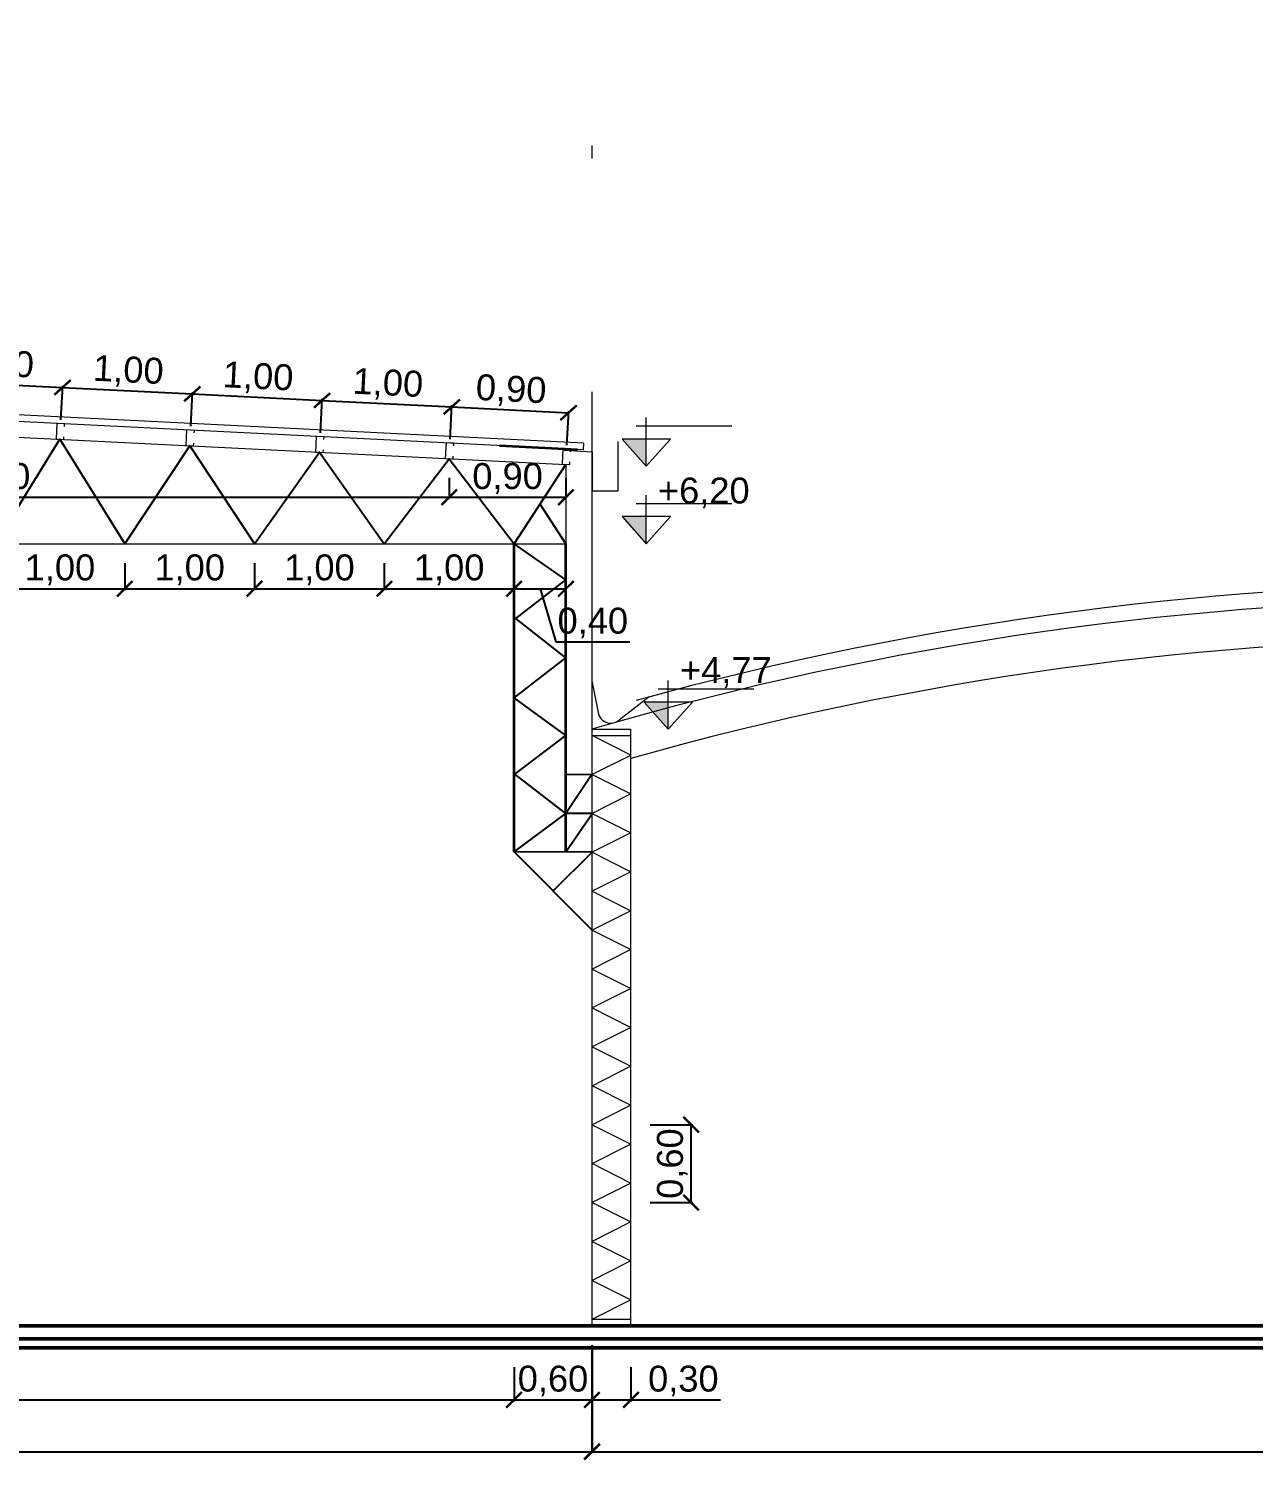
# Model space of a CAD drawing. Header units: millimetres. Extents: x 11 to 1331, y -149 to 22.
# Drawn here: x 636.21 to 645.65, y -102.29 to -91.26 of the extents above; entities that cross this region are included whole.
import ezdxf

# ---------------------------------------------------------------- set-up
doc = ezdxf.new("R2010")
doc.units = ezdxf.units.MM
doc.header["$LTSCALE"] = 0.1
doc.header["$MEASUREMENT"] = 0
doc.header["$PDMODE"] = 3
doc.header["$PDSIZE"] = 0.1
doc.linetypes.add('ACAD_ISO10W100', pattern=[18, 12, -3, 0, -3])
doc.layers.get('DEFPOINTS').update_dxf_attribs({"color": 1})
for name, color, linetype, lineweight in [('00_CANALETA', 2, 'Continuous', 13), ('00_EST_COL_DIAG', 1, 'Continuous', 25), ('00_EST_Columna', 3, 'Continuous', 35), ('00_EST_Correa', 3, 'ACAD_ISO10W100', 20), ('00_EST_Cotas', 6, 'Continuous', 9), ('00_EST_Cubierta', 2, 'Continuous', 9), ('00_EST_Ejes', 1, 'Continuous', 9), ('00_EST_Piso', 7, 'Continuous', 50), ('00_EST_Viga', 5, 'Continuous', 20), ('00_EST_Viga_Montante', 5, 'Continuous', 20)]:
    doc.layers.add(name, color=color, linetype=linetype, lineweight=lineweight)
doc.layers.add('00_EST_EXISTENTE', color=8, linetype='Continuous', lineweight=20, transparency=0.5)
doc.layers.add('00_EST_Viga_Diagonales', color=5, linetype='Continuous')
doc.styles.add('1 en 100', font='romans.shx', dxfattribs={"height": 0.17})
doc.styles.add('Arial20', font='arial.ttf', dxfattribs={"height": 0.2})
doc.dimstyles.new('Cota 1-100-Andres', dxfattribs={"dimtxt": 0.2, "dimasz": 0.12, "dimexe": 0.012, "dimexo": 0.15, "dimgap": 0.025, "dimtad": 1, "dimzin": 0, "dimtxsty": 'Arial20', "dimblk1": 'ARCHTICK', "dimblk2": 'ARCHTICK', "dimsah": 1, "dimcen": 0.09, "dimclrd": 256, "dimclre": 256, "dimclrt": 256, "dimazin": 0, "dimtfac": 1, "dimtofl": 0, "dimtmove": 0, "dimatfit": 3, "dimldrblk": 'ARCHTICK', "dimfxl": 1, "dimtolj": 1, "dimtzin": 0, "dimarcsym": 0})

# ---------------------------------------------------------------- blocks, each defined once
blk = doc.blocks.new('_ARCHTICK')
at = {"color": 0, "linetype": 'ByBlock', "const_width": 0.15}
blk.add_lwpolyline([(-0.5, -0.5), (0.5, 0.5)], dxfattribs=at)
blk = doc.blocks.new('*D50')
at = {"layer": '00_EST_Cotas', "lineweight": -2, "transparency": 16777216}
for p, q in [((629.154, -101.506), (629.154, -101.839)), ((639.954, -101.576), (639.954, -101.839)), ((629.154, -101.827), (639.954, -101.827))]:
    blk.add_line(p, q, dxfattribs=at)
at = {"layer": 'DEFPOINTS', "color": 0, "transparency": 16777216}
for p in [(629.154, -101.356), (639.954, -101.426), (639.954, -101.827)]:
    blk.add_point(p, dxfattribs=at)
at = {"layer": '00_EST_Cotas', "lineweight": -2, "transparency": 16777216, "xscale": 0.12, "yscale": 0.12, "zscale": 0.12, "rotation": 180}
blk.add_blockref('_ARCHTICK', (629.154, -101.827), dxfattribs=at)
at = {"layer": '00_EST_Cotas', "lineweight": -2, "transparency": 16777216, "xscale": 0.12, "yscale": 0.12, "zscale": 0.12}
blk.add_blockref('_ARCHTICK', (639.954, -101.827), dxfattribs=at)
at = {"layer": '00_EST_Cotas', "transparency": 16777216, "insert": (634.554, -101.682), "char_height": 0.2, "attachment_point": 5, "style": 'Arial20'}
blk.add_mtext('\\A1;10,80', dxfattribs=at)
blk = doc.blocks.new('*D51')
at = {"layer": '00_EST_Cotas', "lineweight": -2, "transparency": 16777216}
for p, q in [((639.954, -101.576), (639.954, -101.839)), ((640.554, -101.576), (640.554, -101.839)), ((639.954, -101.827), (640.554, -101.827))]:
    blk.add_line(p, q, dxfattribs=at)
at = {"layer": 'DEFPOINTS', "color": 0, "transparency": 16777216}
for p in [(639.954, -101.426), (640.554, -101.426), (640.554, -101.827)]:
    blk.add_point(p, dxfattribs=at)
at = {"layer": '00_EST_Cotas', "lineweight": -2, "transparency": 16777216, "xscale": 0.12, "yscale": 0.12, "zscale": 0.12, "rotation": 180}
blk.add_blockref('_ARCHTICK', (639.954, -101.827), dxfattribs=at)
at = {"layer": '00_EST_Cotas', "lineweight": -2, "transparency": 16777216, "xscale": 0.12, "yscale": 0.12, "zscale": 0.12}
blk.add_blockref('_ARCHTICK', (640.554, -101.827), dxfattribs=at)
at = {"layer": '00_EST_Cotas', "transparency": 16777216, "insert": (640.254, -101.682), "char_height": 0.2, "attachment_point": 5, "style": 'Arial20'}
blk.add_mtext('\\A1;0,60', dxfattribs=at)
blk = doc.blocks.new('*D52')
at = {"layer": '00_EST_Cotas', "lineweight": -2, "transparency": 16777216}
for p, q in [((640.556, -101.406), (640.556, -102.239)), ((628.554, -101.506), (628.554, -102.239)), ((628.554, -102.227), (640.556, -102.227))]:
    blk.add_line(p, q, dxfattribs=at)
at = {"layer": 'DEFPOINTS', "color": 0, "transparency": 16777216}
for p in [(640.556, -101.256), (628.554, -101.356), (640.556, -102.227)]:
    blk.add_point(p, dxfattribs=at)
at = {"layer": '00_EST_Cotas', "lineweight": -2, "transparency": 16777216, "xscale": 0.12, "yscale": 0.12, "zscale": 0.12, "rotation": 180}
blk.add_blockref('_ARCHTICK', (628.554, -102.227), dxfattribs=at)
at = {"layer": '00_EST_Cotas', "lineweight": -2, "transparency": 16777216, "xscale": 0.12, "yscale": 0.12, "zscale": 0.12}
blk.add_blockref('_ARCHTICK', (640.556, -102.227), dxfattribs=at)
at = {"layer": '00_EST_Cotas', "transparency": 16777216, "insert": (634.555, -102.082), "char_height": 0.2, "attachment_point": 5, "style": 'Arial20'}
blk.add_mtext('\\A1;12,00', dxfattribs=at)
blk = doc.blocks.new('*D53')
at = {"layer": '00_EST_Cotas', "lineweight": -2, "transparency": 16777216}
for p, q in [((640.554, -101.406), (640.554, -102.239)), ((654.554, -101.576), (654.554, -102.239)), ((640.554, -102.227), (654.554, -102.227))]:
    blk.add_line(p, q, dxfattribs=at)
at = {"layer": 'DEFPOINTS', "color": 0, "transparency": 16777216}
for p in [(640.554, -101.256), (654.554, -101.426), (654.554, -102.227)]:
    blk.add_point(p, dxfattribs=at)
at = {"layer": '00_EST_Cotas', "lineweight": -2, "transparency": 16777216, "xscale": 0.12, "yscale": 0.12, "zscale": 0.12, "rotation": 180}
blk.add_blockref('_ARCHTICK', (640.554, -102.227), dxfattribs=at)
at = {"layer": '00_EST_Cotas', "lineweight": -2, "transparency": 16777216, "xscale": 0.12, "yscale": 0.12, "zscale": 0.12}
blk.add_blockref('_ARCHTICK', (654.554, -102.227), dxfattribs=at)
at = {"layer": '00_EST_Cotas', "transparency": 16777216, "insert": (647.554, -102.082), "char_height": 0.2, "attachment_point": 5, "style": 'Arial20'}
blk.add_mtext('\\A1;14,00', dxfattribs=at)
blk = doc.blocks.new('cotaNivel')
at = {"layer": '00_EST_Cotas', "transparency": 33554687}
h = blk.add_hatch(color=256, dxfattribs=at)
h.dxf.hatch_style = 1
h.paths.add_polyline_path([(328.514, -103.488), (328.327, -103.488), (328.514, -103.697)])
at = {"layer": '00_EST_Cotas'}
for p, q in [((328.435, -103.386), (329.174, -103.386)), ((328.514, -103.697), (328.514, -103.322))]:
    blk.add_line(p, q, dxfattribs=at)
blk.add_lwpolyline([(328.514, -103.697), (328.701, -103.488), (328.327, -103.488)], close=True, dxfattribs=at)
blk = doc.blocks.new('*D54')
at = {"layer": '00_EST_Cotas', "lineweight": -2, "transparency": 16777216}
for p, q in [((640.554, -101.576), (640.554, -101.839)), ((640.855, -101.576), (640.855, -101.839)), ((640.554, -101.827), (640.855, -101.827)), ((640.855, -101.827), (641.544, -101.827))]:
    blk.add_line(p, q, dxfattribs=at)
at = {"layer": 'DEFPOINTS', "color": 0, "transparency": 16777216}
for p in [(640.554, -101.426), (640.855, -101.426), (640.855, -101.827)]:
    blk.add_point(p, dxfattribs=at)
at = {"layer": '00_EST_Cotas', "lineweight": -2, "transparency": 16777216, "xscale": 0.12, "yscale": 0.12, "zscale": 0.12, "rotation": 180}
blk.add_blockref('_ARCHTICK', (640.554, -101.827), dxfattribs=at)
at = {"layer": '00_EST_Cotas', "lineweight": -2, "transparency": 16777216, "xscale": 0.12, "yscale": 0.12, "zscale": 0.12}
blk.add_blockref('_ARCHTICK', (640.855, -101.827), dxfattribs=at)
at = {"layer": '00_EST_Cotas', "transparency": 16777216, "insert": (641.259, -101.682), "char_height": 0.2, "attachment_point": 5, "style": 'Arial20'}
blk.add_mtext('\\A1;0,30', dxfattribs=at)
blk = doc.blocks.new('*D63')
at = {"layer": '00_EST_Cotas', "lineweight": -2, "transparency": 16777216}
for p, q in [((635.954, -95.377), (635.954, -95.586)), ((636.954, -95.377), (636.954, -95.586)), ((635.954, -95.574), (636.954, -95.574))]:
    blk.add_line(p, q, dxfattribs=at)
at = {"layer": 'DEFPOINTS', "color": 0, "transparency": 16777216}
for p in [(635.954, -95.227), (636.954, -95.227), (636.954, -95.574)]:
    blk.add_point(p, dxfattribs=at)
at = {"layer": '00_EST_Cotas', "lineweight": -2, "transparency": 16777216, "xscale": 0.12, "yscale": 0.12, "zscale": 0.12, "rotation": 180}
blk.add_blockref('_ARCHTICK', (635.954, -95.574), dxfattribs=at)
at = {"layer": '00_EST_Cotas', "lineweight": -2, "transparency": 16777216, "xscale": 0.12, "yscale": 0.12, "zscale": 0.12}
blk.add_blockref('_ARCHTICK', (636.954, -95.574), dxfattribs=at)
at = {"layer": '00_EST_Cotas', "transparency": 16777216, "insert": (636.454, -95.428), "char_height": 0.2, "attachment_point": 5, "style": 'Arial20'}
blk.add_mtext('\\A1;1,00', dxfattribs=at)
blk = doc.blocks.new('*D64')
at = {"layer": '00_EST_Cotas', "lineweight": -2, "transparency": 16777216}
for p, q in [((636.954, -95.377), (636.954, -95.586)), ((637.954, -95.377), (637.954, -95.586)), ((636.954, -95.574), (637.954, -95.574))]:
    blk.add_line(p, q, dxfattribs=at)
at = {"layer": 'DEFPOINTS', "color": 0, "transparency": 16777216}
for p in [(636.954, -95.227), (637.954, -95.227), (637.954, -95.574)]:
    blk.add_point(p, dxfattribs=at)
at = {"layer": '00_EST_Cotas', "lineweight": -2, "transparency": 16777216, "xscale": 0.12, "yscale": 0.12, "zscale": 0.12, "rotation": 180}
blk.add_blockref('_ARCHTICK', (636.954, -95.574), dxfattribs=at)
at = {"layer": '00_EST_Cotas', "lineweight": -2, "transparency": 16777216, "xscale": 0.12, "yscale": 0.12, "zscale": 0.12}
blk.add_blockref('_ARCHTICK', (637.954, -95.574), dxfattribs=at)
at = {"layer": '00_EST_Cotas', "transparency": 16777216, "insert": (637.454, -95.428), "char_height": 0.2, "attachment_point": 5, "style": 'Arial20'}
blk.add_mtext('\\A1;1,00', dxfattribs=at)
blk = doc.blocks.new('*D65')
at = {"layer": '00_EST_Cotas', "lineweight": -2, "transparency": 16777216}
for p, q in [((637.954, -95.377), (637.954, -95.586)), ((638.954, -95.377), (638.954, -95.586)), ((637.954, -95.574), (638.954, -95.574))]:
    blk.add_line(p, q, dxfattribs=at)
at = {"layer": 'DEFPOINTS', "color": 0, "transparency": 16777216}
for p in [(637.954, -95.227), (638.954, -95.227), (638.954, -95.574)]:
    blk.add_point(p, dxfattribs=at)
at = {"layer": '00_EST_Cotas', "lineweight": -2, "transparency": 16777216, "xscale": 0.12, "yscale": 0.12, "zscale": 0.12, "rotation": 180}
blk.add_blockref('_ARCHTICK', (637.954, -95.574), dxfattribs=at)
at = {"layer": '00_EST_Cotas', "lineweight": -2, "transparency": 16777216, "xscale": 0.12, "yscale": 0.12, "zscale": 0.12}
blk.add_blockref('_ARCHTICK', (638.954, -95.574), dxfattribs=at)
at = {"layer": '00_EST_Cotas', "transparency": 16777216, "insert": (638.454, -95.428), "char_height": 0.2, "attachment_point": 5, "style": 'Arial20'}
blk.add_mtext('\\A1;1,00', dxfattribs=at)
blk = doc.blocks.new('*D66')
at = {"layer": '00_EST_Cotas', "lineweight": -2, "transparency": 16777216}
for p, q in [((638.954, -95.377), (638.954, -95.586)), ((639.954, -95.377), (639.954, -95.586)), ((638.954, -95.574), (639.954, -95.574))]:
    blk.add_line(p, q, dxfattribs=at)
at = {"layer": 'DEFPOINTS', "color": 0, "transparency": 16777216}
for p in [(638.954, -95.227), (639.954, -95.227), (639.954, -95.574)]:
    blk.add_point(p, dxfattribs=at)
at = {"layer": '00_EST_Cotas', "lineweight": -2, "transparency": 16777216, "xscale": 0.12, "yscale": 0.12, "zscale": 0.12, "rotation": 180}
blk.add_blockref('_ARCHTICK', (638.954, -95.574), dxfattribs=at)
at = {"layer": '00_EST_Cotas', "lineweight": -2, "transparency": 16777216, "xscale": 0.12, "yscale": 0.12, "zscale": 0.12}
blk.add_blockref('_ARCHTICK', (639.954, -95.574), dxfattribs=at)
at = {"layer": '00_EST_Cotas', "transparency": 16777216, "insert": (639.454, -95.428), "char_height": 0.2, "attachment_point": 5, "style": 'Arial20'}
blk.add_mtext('\\A1;1,00', dxfattribs=at)
blk = doc.blocks.new('*D67')
at = {"layer": '00_EST_Cotas', "lineweight": -2, "transparency": 16777216}
for p, q in [((639.954, -95.377), (639.954, -95.586)), ((640.354, -95.377), (640.354, -95.586)), ((639.954, -95.574), (640.354, -95.574)), ((640.154, -95.574), (640.277, -95.984)), ((640.277, -95.984), (640.846, -95.984))]:
    blk.add_line(p, q, dxfattribs=at)
at = {"layer": 'DEFPOINTS', "color": 0, "transparency": 16777216}
for p in [(639.954, -95.227), (640.354, -95.227), (640.354, -95.574)]:
    blk.add_point(p, dxfattribs=at)
at = {"layer": '00_EST_Cotas', "lineweight": -2, "transparency": 16777216, "xscale": 0.12, "yscale": 0.12, "zscale": 0.12, "rotation": 180}
blk.add_blockref('_ARCHTICK', (639.954, -95.574), dxfattribs=at)
at = {"layer": '00_EST_Cotas', "lineweight": -2, "transparency": 16777216, "xscale": 0.12, "yscale": 0.12, "zscale": 0.12}
blk.add_blockref('_ARCHTICK', (640.354, -95.574), dxfattribs=at)
at = {"layer": '00_EST_Cotas', "transparency": 16777216, "insert": (640.561, -95.839), "char_height": 0.2, "attachment_point": 5, "style": 'Arial20'}
blk.add_mtext('\\A1;0,40', dxfattribs=at)
blk = doc.blocks.new('*D75')
at = {"layer": '00_EST_Cotas', "lineweight": -2, "transparency": 16777216}
for p, q in [((635.462, -94.222), (635.475, -93.96)), ((635.474, -93.972), (636.474, -94.022)), ((636.462, -94.272), (636.475, -94.01))]:
    blk.add_line(p, q, dxfattribs=at)
at = {"layer": 'DEFPOINTS', "color": 0, "transparency": 16777216}
for p in [(636.474, -94.022), (635.454, -94.372), (636.454, -94.422)]:
    blk.add_point(p, dxfattribs=at)
at = {"layer": '00_EST_Cotas', "lineweight": -2, "transparency": 16777216, "xscale": 0.12, "yscale": 0.12, "zscale": 0.12}
for p, rotation in [((635.474, -93.972), 177.1383930134005), ((636.474, -94.022), 357.1383930134005)]:
    blk.add_blockref('_ARCHTICK', p, dxfattribs=dict(at, rotation=rotation))
at = {"layer": '00_EST_Cotas', "transparency": 16777216, "insert": (635.981, -93.852), "char_height": 0.2, "attachment_point": 5, "rotation": 357.1384, "style": 'Arial20'}
blk.add_mtext('\\A1;1,00', dxfattribs=at)
blk = doc.blocks.new('*D76')
at = {"layer": '00_EST_Cotas', "lineweight": -2, "transparency": 16777216}
for p, q in [((636.462, -94.272), (636.475, -94.01)), ((636.474, -94.022), (637.474, -94.072)), ((637.462, -94.322), (637.475, -94.06))]:
    blk.add_line(p, q, dxfattribs=at)
at = {"layer": 'DEFPOINTS', "color": 0, "transparency": 16777216}
for p in [(637.474, -94.072), (636.454, -94.422), (637.454, -94.472)]:
    blk.add_point(p, dxfattribs=at)
at = {"layer": '00_EST_Cotas', "lineweight": -2, "transparency": 16777216, "xscale": 0.12, "yscale": 0.12, "zscale": 0.12}
for p, rotation in [((636.474, -94.022), 177.1383930134005), ((637.474, -94.072), 357.1383930134005)]:
    blk.add_blockref('_ARCHTICK', p, dxfattribs=dict(at, rotation=rotation))
at = {"layer": '00_EST_Cotas', "transparency": 16777216, "insert": (636.981, -93.902), "char_height": 0.2, "attachment_point": 5, "rotation": 357.1384, "style": 'Arial20'}
blk.add_mtext('\\A1;1,00', dxfattribs=at)
blk = doc.blocks.new('*D77')
at = {"layer": '00_EST_Cotas', "lineweight": -2, "transparency": 16777216}
for p, q in [((637.462, -94.322), (637.475, -94.06)), ((637.474, -94.072), (638.474, -94.122)), ((638.462, -94.372), (638.475, -94.11))]:
    blk.add_line(p, q, dxfattribs=at)
at = {"layer": 'DEFPOINTS', "color": 0, "transparency": 16777216}
for p in [(638.474, -94.122), (637.454, -94.472), (638.454, -94.522)]:
    blk.add_point(p, dxfattribs=at)
at = {"layer": '00_EST_Cotas', "lineweight": -2, "transparency": 16777216, "xscale": 0.12, "yscale": 0.12, "zscale": 0.12}
for p, rotation in [((637.474, -94.072), 177.1383930134005), ((638.474, -94.122), 357.1383930134005)]:
    blk.add_blockref('_ARCHTICK', p, dxfattribs=dict(at, rotation=rotation))
at = {"layer": '00_EST_Cotas', "transparency": 16777216, "insert": (637.981, -93.952), "char_height": 0.2, "attachment_point": 5, "rotation": 357.1384, "style": 'Arial20'}
blk.add_mtext('\\A1;1,00', dxfattribs=at)
blk = doc.blocks.new('*D78')
at = {"layer": '00_EST_Cotas', "lineweight": -2, "transparency": 16777216}
for p, q in [((638.462, -94.372), (638.475, -94.11)), ((638.474, -94.122), (639.474, -94.172)), ((639.462, -94.422), (639.475, -94.16))]:
    blk.add_line(p, q, dxfattribs=at)
at = {"layer": 'DEFPOINTS', "color": 0, "transparency": 16777216}
for p in [(639.474, -94.172), (638.454, -94.522), (639.454, -94.572)]:
    blk.add_point(p, dxfattribs=at)
at = {"layer": '00_EST_Cotas', "lineweight": -2, "transparency": 16777216, "xscale": 0.12, "yscale": 0.12, "zscale": 0.12}
for p, rotation in [((638.474, -94.122), 177.1383930134005), ((639.474, -94.172), 357.1383930134005)]:
    blk.add_blockref('_ARCHTICK', p, dxfattribs=dict(at, rotation=rotation))
at = {"layer": '00_EST_Cotas', "transparency": 16777216, "insert": (638.981, -94.002), "char_height": 0.2, "attachment_point": 5, "rotation": 357.1384, "style": 'Arial20'}
blk.add_mtext('\\A1;1,00', dxfattribs=at)
blk = doc.blocks.new('*D79')
at = {"layer": '00_EST_Cotas', "lineweight": -2, "transparency": 16777216}
for p, q in [((639.462, -94.422), (639.475, -94.16)), ((639.474, -94.172), (640.374, -94.217)), ((640.362, -94.466), (640.375, -94.205))]:
    blk.add_line(p, q, dxfattribs=at)
at = {"layer": 'DEFPOINTS', "color": 0, "transparency": 16777216}
for p in [(640.374, -94.217), (639.454, -94.572), (640.354, -94.616)]:
    blk.add_point(p, dxfattribs=at)
at = {"layer": '00_EST_Cotas', "lineweight": -2, "transparency": 16777216, "xscale": 0.12, "yscale": 0.12, "zscale": 0.12}
for p, rotation in [((639.474, -94.172), 177.1383930134005), ((640.374, -94.217), 357.1383930134005)]:
    blk.add_blockref('_ARCHTICK', p, dxfattribs=dict(at, rotation=rotation))
at = {"layer": '00_EST_Cotas', "transparency": 16777216, "insert": (639.931, -94.05), "char_height": 0.2, "attachment_point": 5, "rotation": 357.1384, "style": 'Arial20'}
blk.add_mtext('\\A1;0,90', dxfattribs=at)
blk = doc.blocks.new('*D84')
at = {"layer": '00_EST_Cotas', "lineweight": -2, "transparency": 16777216}
for p, q in [((632.454, -94.719), (632.454, -94.857)), ((639.454, -94.719), (639.454, -94.857)), ((632.454, -94.869), (639.454, -94.869))]:
    blk.add_line(p, q, dxfattribs=at)
at = {"layer": 'DEFPOINTS', "color": 0, "transparency": 16777216}
for p in [(632.454, -94.869), (639.454, -94.869), (639.454, -94.869)]:
    blk.add_point(p, dxfattribs=at)
at = {"layer": '00_EST_Cotas', "lineweight": -2, "transparency": 16777216, "xscale": 0.12, "yscale": 0.12, "zscale": 0.12, "rotation": 180}
blk.add_blockref('_ARCHTICK', (632.454, -94.869), dxfattribs=at)
at = {"layer": '00_EST_Cotas', "lineweight": -2, "transparency": 16777216, "xscale": 0.12, "yscale": 0.12, "zscale": 0.12}
blk.add_blockref('_ARCHTICK', (639.454, -94.869), dxfattribs=at)
at = {"layer": '00_EST_Cotas', "transparency": 16777216, "insert": (635.954, -94.724), "char_height": 0.2, "attachment_point": 5, "style": 'Arial20'}
blk.add_mtext('\\A1;7,00', dxfattribs=at)
blk = doc.blocks.new('*D85')
at = {"layer": '00_EST_Cotas', "lineweight": -2, "transparency": 16777216}
for p, q in [((639.454, -94.719), (639.454, -94.857)), ((640.354, -94.719), (640.354, -94.857)), ((639.454, -94.869), (640.354, -94.869))]:
    blk.add_line(p, q, dxfattribs=at)
at = {"layer": 'DEFPOINTS', "color": 0, "transparency": 16777216}
for p in [(639.454, -94.869), (640.354, -94.869), (640.354, -94.869)]:
    blk.add_point(p, dxfattribs=at)
at = {"layer": '00_EST_Cotas', "lineweight": -2, "transparency": 16777216, "xscale": 0.12, "yscale": 0.12, "zscale": 0.12, "rotation": 180}
blk.add_blockref('_ARCHTICK', (639.454, -94.869), dxfattribs=at)
at = {"layer": '00_EST_Cotas', "lineweight": -2, "transparency": 16777216, "xscale": 0.12, "yscale": 0.12, "zscale": 0.12}
blk.add_blockref('_ARCHTICK', (640.354, -94.869), dxfattribs=at)
at = {"layer": '00_EST_Cotas', "transparency": 16777216, "insert": (639.904, -94.724), "char_height": 0.2, "attachment_point": 5, "style": 'Arial20'}
blk.add_mtext('\\A1;0,90', dxfattribs=at)
blk = doc.blocks.new('*D86')
at = {"layer": '00_EST_Cotas', "lineweight": -2, "transparency": 16777216}
for p, q in [((641.002, -99.706), (641.331, -99.706)), ((641.319, -100.306), (641.319, -99.706)), ((641.002, -100.306), (641.331, -100.306))]:
    blk.add_line(p, q, dxfattribs=at)
at = {"layer": 'DEFPOINTS', "color": 0, "transparency": 16777216}
for p in [(640.852, -99.706), (641.319, -99.706), (640.852, -100.306)]:
    blk.add_point(p, dxfattribs=at)
at = {"layer": '00_EST_Cotas', "lineweight": -2, "transparency": 16777216, "xscale": 0.12, "yscale": 0.12, "zscale": 0.12}
for p, rotation in [((641.319, -99.706), 90), ((641.319, -100.306), 270)]:
    blk.add_blockref('_ARCHTICK', p, dxfattribs=dict(at, rotation=rotation))
at = {"layer": '00_EST_Cotas', "transparency": 16777216, "insert": (641.174, -100.006), "char_height": 0.2, "attachment_point": 5, "rotation": 90, "style": 'Arial20'}
blk.add_mtext('\\A1;0,60', dxfattribs=at)

msp = doc.modelspace()

# ---------------------------------------------------------------- linework, layer by layer
at = {"layer": '00_CANALETA'}
for p, q in [((640.554, -96.284), (640.602, -96.529)), ((640.995, -96.407), (641.184, -96.357)), ((640.995, -96.407), (640.767, -96.584))]:
    msp.add_line(p, q, dxfattribs=at)
msp.add_lwpolyline([(640.339, -94.505), (640.556, -94.519), (640.556, -94.819), (640.756, -94.819), (640.756, -94.439), (640.756, -94.439)], dxfattribs=at)
msp.add_arc((640.7, -96.51), 0.1, 181.8559, 312.1595, dxfattribs=at)
at = {"layer": '00_EST_COL_DIAG'}
for p, q in [((640.354, -95.227), (640.154, -94.922)), ((640.56, -97.008), (640.354, -97.006)), ((640.554, -97.006), (640.354, -97.306)), ((640.558, -97.308), (640.354, -97.306)), ((640.558, -97.308), (640.354, -97.606)), ((640.556, -98.205), (639.954, -97.603)), ((640.556, -97.606), (639.954, -97.603)), ((640.255, -97.904), (640.556, -97.606))]:
    msp.add_line(p, q, dxfattribs=at)
msp.add_lwpolyline([(639.954, -97.603), (640.354, -97.306), (639.959, -97.003), (640.354, -96.706), (639.954, -96.415), (640.354, -96.106), (639.968, -95.803), (640.354, -95.506), (639.954, -95.227)], dxfattribs=at)
at = {"layer": '00_EST_Columna'}
for p, q in [((639.842, -94.471), (640.444, -94.501)), ((639.954, -97.603), (639.954, -95.227)), ((640.354, -97.606), (640.354, -95.227))]:
    msp.add_line(p, q, dxfattribs=at)
at = {"layer": '00_EST_Correa'}
for points in [[(636.489, -94.323), (636.49, -94.303), (636.43, -94.3), (636.424, -94.42), (636.484, -94.423), (636.485, -94.403)], [(637.489, -94.373), (637.49, -94.353), (637.43, -94.35), (637.424, -94.47), (637.484, -94.473), (637.485, -94.453)], [(638.489, -94.423), (638.49, -94.403), (638.43, -94.4), (638.424, -94.52), (638.484, -94.523), (638.485, -94.503)], [(639.489, -94.473), (639.49, -94.453), (639.43, -94.45), (639.424, -94.57), (639.484, -94.573), (639.485, -94.553)], [(640.389, -94.518), (640.39, -94.498), (640.33, -94.495), (640.324, -94.615), (640.384, -94.617), (640.385, -94.597)]]:
    msp.add_lwpolyline(points, dxfattribs=at)
at = {"layer": '00_EST_Cubierta'}
for p, q in [((640.489, -94.503), (628.431, -93.897)), ((640.492, -94.453), (628.434, -93.847)), ((640.489, -94.503), (640.492, -94.453))]:
    msp.add_line(p, q, dxfattribs=at)
at = {"layer": '00_EST_Ejes', "linetype": 'ACAD_ISO10W100', "ltscale": 6}
msp.add_line((640.556, -101.256), (640.556, -91.256), dxfattribs=at)
at = {"layer": '00_EST_EXISTENTE'}
for p, q in [((640.554, -96.656), (640.852, -96.656)), ((640.854, -101.256), (640.854, -96.656)), ((640.554, -96.706), (640.852, -96.706)), ((640.554, -101.206), (640.852, -101.206)), ((640.556, -101.256), (640.854, -101.256))]:
    msp.add_line(p, q, dxfattribs=at)
msp.add_lwpolyline([(640.556, -101.206), (640.852, -101.056), (640.554, -100.906), (640.852, -100.756), (640.554, -100.606), (640.852, -100.456), (640.554, -100.306), (640.852, -100.156), (640.556, -100.006), (640.852, -99.856), (640.554, -99.706), (640.852, -99.556), (640.556, -99.406), (640.852, -99.256), (640.554, -99.106), (640.852, -98.956), (640.554, -98.806), (640.852, -98.656), (640.554, -98.506), (640.852, -98.356), (640.554, -98.206), (640.852, -98.056), (640.554, -97.906), (640.852, -97.756), (640.554, -97.606), (640.852, -97.456), (640.554, -97.306), (640.852, -97.156), (640.554, -97.006), (640.854, -96.856), (640.556, -96.706)], dxfattribs=at)
for radius, start, end in [(25.12, 73.8196, 105.3728), (25, 73.7398, 106.2602), (24.7, 74.261, 105.739)]:
    msp.add_arc((647.554, -120.656), radius, start, end, dxfattribs=at)
at = {"layer": '00_EST_Piso'}
for p, q in [((628.554, -101.256), (654.554, -101.256)), ((626.423, -101.426), (654.554, -101.426)), ((626.428, -101.356), (654.554, -101.356))]:
    msp.add_line(p, q, dxfattribs=at)
at = {"layer": '00_EST_Viga'}
for p, q in [((628.554, -94.027), (640.354, -94.617)), ((628.554, -95.227), (640.354, -95.227))]:
    msp.add_line(p, q, dxfattribs=at)
at = {"layer": '00_EST_Viga_Diagonales'}
msp.add_lwpolyline([(635.954, -95.227), (636.454, -94.422), (636.954, -95.227), (637.454, -94.472), (637.954, -95.227), (638.454, -94.522), (638.954, -95.227), (639.454, -94.572), (639.954, -95.227), (640.354, -94.617)], dxfattribs=at)
at = {"layer": '00_EST_Viga_Montante'}
msp.add_line((640.354, -94.617), (640.354, -95.227), dxfattribs=at)

# ---------------------------------------------------------------- block references
at = {"layer": '00_EST_Correa'}
for p in [(312.459, 9.068), (312.459, 8.47), (312.629, 7.04)]:
    msp.add_blockref('cotaNivel', p, dxfattribs=at)

# ---------------------------------------------------------------- texts
at = {"layer": '00_EST_Cotas', "char_height": 0.2, "attachment_point": 1, "style": '1 en 100'}
for s, insert in [('{\\fArial|b0|i0|c0|p34;+6,20}', (641.063, -94.717)), ('{\\fArial|b0|i0|c0|p34;+4,77}', (641.233, -96.101))]:
    msp.add_mtext_dynamic_manual_height_columns(s, width=1.21693, gutter_width=0.85, heights=[0], dxfattribs=dict(at, insert=insert))

# ---------------------------------------------------------------- dimensions: what is measured, and where the dimension line sits
at = {"layer": '00_EST_Cotas'}
for base, p1, p2, picture, middle in [((636.474, -94.022), (635.454, -94.372), (636.454, -94.422), '*D75', (635.981, -93.852)), ((637.474, -94.072), (636.454, -94.422), (637.454, -94.472), '*D76', (636.981, -93.902)), ((638.474, -94.122), (637.454, -94.472), (638.454, -94.522), '*D77', (637.981, -93.952)), ((639.474, -94.172), (638.454, -94.522), (639.454, -94.572), '*D78', (638.981, -94.002)), ((640.374, -94.217), (639.454, -94.572), (640.354, -94.616), '*D79', (639.931, -94.05))]:
    dim = msp.add_linear_dim(base=base, p1=p1, p2=p2, angle=177.1384, dimstyle='Cota 1-100-Andres', override={"dimtmove": 1}, dxfattribs=at)
    dim.commit()
    dim.dimension.update_dxf_attribs({"geometry": picture, "text_midpoint": middle})
for base, p1, p2, picture, middle in [((639.454, -94.869), (632.454, -94.869), (639.454, -94.869), '*D84', (635.954, -94.724)), ((640.354, -94.869), (639.454, -94.869), (640.354, -94.869), '*D85', (639.904, -94.724)), ((636.954, -95.574), (635.954, -95.227), (636.954, -95.227), '*D63', (636.454, -95.428)), ((637.954, -95.574), (636.954, -95.227), (637.954, -95.227), '*D64', (637.454, -95.428)), ((638.954, -95.574), (637.954, -95.227), (638.954, -95.227), '*D65', (638.454, -95.428)), ((639.954, -95.574), (638.954, -95.227), (639.954, -95.227), '*D66', (639.454, -95.428)), ((640.354, -95.574), (639.954, -95.227), (640.354, -95.227), '*D67', (640.302, -95.839))]:
    dim = msp.add_linear_dim(base=base, p1=p1, p2=p2, dimstyle='Cota 1-100-Andres', override={"dimtmove": 1}, dxfattribs=at)
    dim.commit()
    dim.dimension.update_dxf_attribs({"geometry": picture, "text_midpoint": middle})
dim = msp.add_linear_dim(base=(641.319, -99.706), p1=(640.852, -100.306), p2=(640.852, -99.706), angle=90, dimstyle='Cota 1-100-Andres', dxfattribs=at)
dim.commit()
dim.dimension.update_dxf_attribs({"geometry": '*D86', "text_midpoint": (641.174, -100.006)})
for base, p1, p2, picture, middle in [((640.556, -102.227), (628.554, -101.356), (640.556, -101.256), '*D52', (634.555, -102.082)), ((654.554, -102.227), (640.554, -101.256), (654.554, -101.426), '*D53', (647.554, -102.082)), ((639.954, -101.827), (629.154, -101.356), (639.954, -101.426), '*D50', (634.554, -101.682)), ((640.554, -101.827), (639.954, -101.426), (640.554, -101.426), '*D51', (640.254, -101.682)), ((640.855, -101.827), (640.554, -101.426), (640.855, -101.426), '*D54', (641.259, -101.682))]:
    dim = msp.add_linear_dim(base=base, p1=p1, p2=p2, dimstyle='Cota 1-100-Andres', dxfattribs=at)
    dim.commit()
    dim.dimension.update_dxf_attribs({"geometry": picture, "text_midpoint": middle})

doc.saveas('drawing.dxf')
